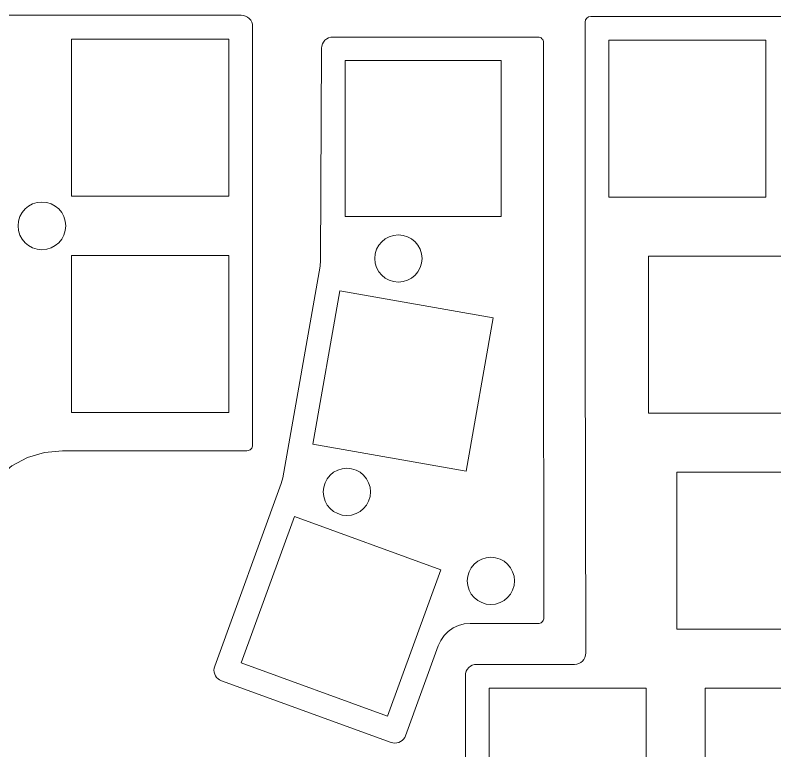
# Model space of a CAD drawing. Header units: millimetres. Extents: x -14 to 204, y 14 to 146.
# Drawn here: x 70.8 to 137.7, y 81.6 to 146.3 of the extents above; entities that cross this region are included whole.
import ezdxf

# ---------------------------------------------------------------- set-up
doc = ezdxf.new("R2010")
doc.units = ezdxf.units.MM
doc.header["$MEASUREMENT"] = 0
doc.layers.add('Layer 1', color=7, linetype='Continuous', lineweight=0)

# ---------------------------------------------------------------- blocks, each defined once
blk = doc.blocks.new('Block_19')
at = {"layer": 'Layer 1', "color": 1, "lineweight": 9, "true_color": 0xff0000}
blk.add_open_spline([(73.188, 125.666), (74.347, 125.666), (75.286, 126.605), (75.286, 127.764), (75.286, 127.764), (75.286, 127.764), (75.286, 127.764), (75.286, 127.764), (75.286, 127.764), (75.286, 127.764), (75.286, 127.764), (75.286, 127.764), (75.286, 127.764), (75.286, 127.764), (75.286, 127.764), (75.286, 127.764), (75.286, 127.764), (75.286, 127.764), (75.286, 127.764), (75.286, 127.764), (75.286, 127.764), (75.286, 127.764), (75.286, 127.764), (75.286, 127.764), (75.286, 127.764), (75.286, 127.764), (75.286, 127.764), (75.286, 127.764), (75.286, 127.764), (75.286, 127.764), (75.286, 127.764), (75.286, 127.764), (75.286, 127.764), (75.286, 127.764), (75.286, 127.764), (75.286, 127.764), (75.286, 127.764), (75.286, 127.764), (75.286, 127.764), (75.286, 127.764), (75.286, 127.764), (75.286, 127.764), (75.286, 127.764), (75.286, 127.764), (75.286, 127.764), (75.286, 127.764), (75.286, 127.764), (75.286, 127.764), (75.286, 127.764), (75.286, 128.923), (74.347, 129.862), (73.188, 129.862), (73.188, 129.862), (73.188, 129.862), (73.188, 129.862), (73.188, 129.862), (73.188, 129.862), (73.188, 129.862), (73.188, 129.862), (73.188, 129.862), (73.188, 129.862), (73.188, 129.862), (73.188, 129.862), (73.188, 129.862), (73.188, 129.862), (73.188, 129.862), (73.188, 129.862), (73.188, 129.862), (73.188, 129.862), (73.188, 129.862), (73.188, 129.862), (73.188, 129.862), (73.188, 129.862), (73.188, 129.862), (73.188, 129.862), (73.188, 129.862), (73.188, 129.862), (73.188, 129.862), (73.188, 129.862), (73.188, 129.862), (73.188, 129.862), (73.188, 129.862), (73.188, 129.862), (73.188, 129.862), (73.188, 129.862), (73.188, 129.862), (73.188, 129.862), (73.188, 129.862), (73.188, 129.862), (73.188, 129.862), (73.188, 129.862), (73.188, 129.862), (73.188, 129.862), (73.188, 129.862), (73.188, 129.862), (73.188, 129.862), (73.188, 129.862), (72.029, 129.862), (71.089, 128.923), (71.089, 127.764), (71.089, 127.764), (71.089, 127.764), (71.089, 127.764), (71.089, 127.764), (71.089, 127.764), (71.089, 127.764), (71.089, 127.764), (71.089, 127.764), (71.089, 127.764), (71.089, 127.764), (71.089, 127.764), (71.089, 127.764), (71.089, 127.764), (71.089, 127.764), (71.089, 127.764), (71.089, 127.764), (71.089, 127.764), (71.089, 127.764), (71.089, 127.764), (71.089, 127.764), (71.089, 127.764), (71.089, 127.764), (71.089, 127.764), (71.089, 127.764), (71.089, 127.764), (71.089, 127.764), (71.089, 127.764), (71.089, 127.764), (71.089, 127.764), (71.089, 127.764), (71.089, 127.764), (71.089, 127.764), (71.089, 127.764), (71.089, 127.764), (71.089, 127.764), (71.089, 127.764), (71.089, 127.764), (71.089, 127.764), (71.089, 127.764), (71.089, 127.764), (71.089, 127.764), (71.089, 127.764), (71.089, 127.764), (71.089, 127.764), (71.089, 127.764), (71.089, 126.605), (72.029, 125.666), (73.188, 125.666), (73.188, 125.666), (73.188, 125.666), (73.188, 125.666), (73.188, 125.666), (73.188, 125.666), (73.188, 125.666), (73.188, 125.666), (73.188, 125.666), (73.188, 125.666), (73.188, 125.666), (73.188, 125.666), (73.188, 125.666), (73.188, 125.666), (73.188, 125.666), (73.188, 125.666), (73.188, 125.666), (73.188, 125.666), (73.188, 125.666), (73.188, 125.666), (73.188, 125.666), (73.188, 125.666), (73.188, 125.666), (73.188, 125.666), (73.188, 125.666), (73.188, 125.666), (73.188, 125.666), (73.188, 125.666), (73.188, 125.666), (73.188, 125.666), (73.188, 125.666), (73.188, 125.666), (73.188, 125.666), (73.188, 125.666), (73.188, 125.666), (73.188, 125.666), (73.188, 125.666), (73.188, 125.666), (73.188, 125.666), (73.188, 125.666), (73.188, 125.666), (73.188, 125.666), (73.188, 125.666), (73.188, 125.666), (73.188, 125.666), (73.188, 125.666), (73.188, 125.666), (73.188, 125.666), (73.188, 125.666), (73.188, 125.666), (73.188, 125.666), (73.188, 125.666), (73.188, 125.666), (73.188, 125.666), (73.188, 125.666), (73.188, 125.666), (73.188, 125.666), (73.188, 125.666), (73.188, 125.666), (73.188, 125.666), (73.188, 125.666), (73.188, 125.666), (73.188, 125.666), (73.188, 125.666), (73.188, 125.666), (73.188, 125.666), (73.188, 125.666), (73.188, 125.666), (73.188, 125.666), (73.188, 125.666), (73.188, 125.666), (73.188, 125.666), (73.188, 125.666), (73.188, 125.666), (73.188, 125.666), (73.188, 125.666), (73.188, 125.666), (73.188, 125.666), (73.188, 125.666), (73.188, 125.666), (73.188, 125.666), (73.188, 125.666), (73.188, 125.666), (73.188, 125.666), (73.188, 125.666), (73.188, 125.666), (73.188, 125.666), (73.188, 125.666), (73.188, 125.666), (73.188, 125.666), (73.188, 125.666), (73.188, 125.666), (73.188, 125.666), (73.188, 125.666), (73.188, 125.666), (73.188, 125.666), (73.188, 125.666)], degree=3, knots=[0, 0, 0, 0, 1, 1, 1, 2, 2, 2, 3, 3, 3, 4, 4, 4, 5, 5, 5, 6, 6, 6, 7, 7, 7, 8, 8, 8, 9, 9, 9, 10, 10, 10, 11, 11, 11, 12, 12, 12, 13, 13, 13, 14, 14, 14, 15, 15, 15, 16, 16, 16, 17, 17, 17, 18, 18, 18, 19, 19, 19, 20, 20, 20, 21, 21, 21, 22, 22, 22, 23, 23, 23, 24, 24, 24, 25, 25, 25, 26, 26, 26, 27, 27, 27, 28, 28, 28, 29, 29, 29, 30, 30, 30, 31, 31, 31, 32, 32, 32, 33, 33, 33, 34, 34, 34, 35, 35, 35, 36, 36, 36, 37, 37, 37, 38, 38, 38, 39, 39, 39, 40, 40, 40, 41, 41, 41, 42, 42, 42, 43, 43, 43, 44, 44, 44, 45, 45, 45, 46, 46, 46, 47, 47, 47, 48, 48, 48, 49, 49, 49, 50, 50, 50, 51, 51, 51, 52, 52, 52, 53, 53, 53, 54, 54, 54, 55, 55, 55, 56, 56, 56, 57, 57, 57, 58, 58, 58, 59, 59, 59, 60, 60, 60, 61, 61, 61, 62, 62, 62, 63, 63, 63, 64, 64, 64, 65, 65, 65, 66, 66, 66, 67, 67, 67, 68, 68, 68, 69, 69, 69, 70, 70, 70, 71, 71, 71, 72, 72, 72, 73, 73, 73, 74, 74, 74, 75, 75, 75, 76, 76, 76, 77, 77, 77, 78, 78, 78, 79, 79, 79, 80, 80, 80, 81, 81, 81, 81], dxfattribs=at)
blk = doc.blocks.new('Block_18')
at = {"layer": 'Layer 1'}
blk.add_blockref('Block_19', (0, 0), dxfattribs=at)
blk = doc.blocks.new('Block_17')
at = {"layer": 'Layer 1'}
blk.add_blockref('Block_18', (0, 0), dxfattribs=at)
blk = doc.blocks.new('Block_16')
at = {"layer": 'Layer 1'}
blk.add_blockref('Block_17', (0, 0), dxfattribs=at)
blk = doc.blocks.new('Block_39')
at = {"layer": 'Layer 1', "color": 1, "lineweight": 9, "true_color": 0xff0000}
blk.add_lwpolyline([(75.786, 144.203), (75.786, 130.362), (89.627, 130.362), (89.627, 144.203), (75.786, 144.203)], dxfattribs=at)
blk = doc.blocks.new('Block_38')
at = {"layer": 'Layer 1'}
blk.add_blockref('Block_39', (0, 0), dxfattribs=at)
blk = doc.blocks.new('Block_37')
at = {"layer": 'Layer 1'}
blk.add_blockref('Block_38', (0, 0), dxfattribs=at)
blk = doc.blocks.new('Block_36')
at = {"layer": 'Layer 1'}
blk.add_blockref('Block_37', (0, 0), dxfattribs=at)
blk = doc.blocks.new('Block_71')
at = {"layer": 'Layer 1', "color": 1, "lineweight": 9, "true_color": 0xff0000}
blk.add_lwpolyline([(75.786, 125.165), (75.786, 111.325), (89.627, 111.325), (89.627, 125.165), (75.786, 125.165)], dxfattribs=at)
blk = doc.blocks.new('Block_70')
at = {"layer": 'Layer 1'}
blk.add_blockref('Block_71', (0, 0), dxfattribs=at)
blk = doc.blocks.new('Block_69')
at = {"layer": 'Layer 1'}
blk.add_blockref('Block_70', (0, 0), dxfattribs=at)
blk = doc.blocks.new('Block_68')
at = {"layer": 'Layer 1'}
blk.add_blockref('Block_69', (0, 0), dxfattribs=at)
blk = doc.blocks.new('Block_204')
at = {"layer": 'Layer 1', "color": 5, "lineweight": 9, "true_color": 0x0000ff}
blk.add_line((-1.464, 146.302), (90.726, 146.302), dxfattribs=at)
blk = doc.blocks.new('Block_203')
at = {"layer": 'Layer 1'}
blk.add_blockref('Block_204', (0, 0), dxfattribs=at)
blk = doc.blocks.new('Block_202')
at = {"layer": 'Layer 1'}
blk.add_blockref('Block_203', (0, 0), dxfattribs=at)
blk = doc.blocks.new('Block_207')
at = {"layer": 'Layer 1', "color": 5, "lineweight": 9, "true_color": 0x0000ff}
blk.add_lwpolyline([(90.726, 146.302), (90.921, 146.282), (91.108, 146.226), (91.282, 146.134), (91.433, 146.009), (91.557, 145.858), (91.649, 145.684), (91.706, 145.497), (91.725, 145.302)], dxfattribs=at)
blk = doc.blocks.new('Block_206')
at = {"layer": 'Layer 1'}
blk.add_blockref('Block_207', (0, 0), dxfattribs=at)
blk = doc.blocks.new('Block_205')
at = {"layer": 'Layer 1'}
blk.add_blockref('Block_206', (0, 0), dxfattribs=at)
blk = doc.blocks.new('Block_210')
at = {"layer": 'Layer 1', "color": 5, "lineweight": 9, "true_color": 0x0000ff}
blk.add_lwpolyline([(91.725, 145.302), (91.725, 127.264), (91.725, 108.477)], dxfattribs=at)
blk = doc.blocks.new('Block_209')
at = {"layer": 'Layer 1'}
blk.add_blockref('Block_210', (0, 0), dxfattribs=at)
blk = doc.blocks.new('Block_208')
at = {"layer": 'Layer 1'}
blk.add_blockref('Block_209', (0, 0), dxfattribs=at)
blk = doc.blocks.new('Block_213')
at = {"layer": 'Layer 1', "color": 5, "lineweight": 9, "true_color": 0x0000ff}
blk.add_lwpolyline([(91.725, 108.477), (91.716, 108.379), (91.687, 108.285), (91.641, 108.199), (91.579, 108.123), (91.503, 108.061), (91.417, 108.015), (91.323, 107.987), (91.226, 107.977)], dxfattribs=at)
blk = doc.blocks.new('Block_212')
at = {"layer": 'Layer 1'}
blk.add_blockref('Block_213', (0, 0), dxfattribs=at)
blk = doc.blocks.new('Block_211')
at = {"layer": 'Layer 1'}
blk.add_blockref('Block_212', (0, 0), dxfattribs=at)
blk = doc.blocks.new('Block_216')
at = {"layer": 'Layer 1', "color": 5, "lineweight": 9, "true_color": 0x0000ff}
blk.add_line((91.226, 107.977), (74.987, 107.977), dxfattribs=at)
blk = doc.blocks.new('Block_215')
at = {"layer": 'Layer 1'}
blk.add_blockref('Block_216', (0, 0), dxfattribs=at)
blk = doc.blocks.new('Block_214')
at = {"layer": 'Layer 1'}
blk.add_blockref('Block_215', (0, 0), dxfattribs=at)
blk = doc.blocks.new('Block_219')
at = {"layer": 'Layer 1', "color": 5, "lineweight": 9, "true_color": 0x0000ff}
blk.add_lwpolyline([(74.987, 107.977), (73.427, 107.823), (71.927, 107.369), (70.545, 106.63), (69.333, 105.636), (68.34, 104.424), (67.6, 103.042), (67.146, 101.542), (66.992, 99.982)], dxfattribs=at)
blk = doc.blocks.new('Block_218')
at = {"layer": 'Layer 1'}
blk.add_blockref('Block_219', (0, 0), dxfattribs=at)
blk = doc.blocks.new('Block_217')
at = {"layer": 'Layer 1'}
blk.add_blockref('Block_218', (0, 0), dxfattribs=at)
blk = doc.blocks.new('Block_132')
at = {"layer": 'Layer 1'}
for name in ['Block_202', 'Block_205', 'Block_208', 'Block_211', 'Block_217', 'Block_214']:
    blk.add_blockref(name, (0, 0), dxfattribs=at)
blk = doc.blocks.new('Block_456')
at = {"layer": 'Layer 1', "color": 5, "lineweight": 9, "true_color": 0x0000ff}
blk.add_line((138.475, 146.197), (121.464, 146.197), dxfattribs=at)
blk = doc.blocks.new('Block_455')
at = {"layer": 'Layer 1'}
blk.add_blockref('Block_456', (0, 0), dxfattribs=at)
blk = doc.blocks.new('Block_454')
at = {"layer": 'Layer 1'}
blk.add_blockref('Block_455', (0, 0), dxfattribs=at)
blk = doc.blocks.new('Block_453')
at = {"layer": 'Layer 1'}
blk.add_blockref('Block_454', (0, 0), dxfattribs=at)
blk = doc.blocks.new('Block_460')
at = {"layer": 'Layer 1', "color": 5, "lineweight": 9, "true_color": 0x0000ff}
blk.add_open_spline([(121.464, 146.197), (121.188, 146.197), (120.965, 145.974), (120.965, 145.698), (120.965, 145.698), (120.965, 145.698), (120.965, 145.698), (120.965, 145.698), (120.965, 145.698), (120.965, 145.698), (120.965, 145.698), (120.965, 145.698), (120.965, 145.698), (120.965, 145.698), (120.965, 145.698), (120.965, 145.698), (120.965, 145.698), (120.965, 145.698), (120.965, 145.698), (120.965, 145.698), (120.965, 145.698), (120.965, 145.698), (120.965, 145.698), (120.965, 145.698), (120.965, 145.698), (120.965, 145.698), (120.965, 145.698), (120.965, 145.698), (120.965, 145.698), (120.965, 145.698), (120.965, 145.698), (120.965, 145.698), (120.965, 145.698), (120.965, 145.698), (120.965, 145.698), (120.965, 145.698), (120.965, 145.698), (120.965, 145.698), (120.965, 145.698), (120.965, 145.698), (120.965, 145.698), (120.965, 145.698), (120.965, 145.698), (120.965, 145.698), (120.965, 145.698), (120.965, 145.698), (120.965, 145.698), (120.965, 145.698), (120.965, 145.698), (120.965, 145.698), (120.965, 145.698), (120.965, 145.698)], degree=3, knots=[0, 0, 0, 0, 1, 1, 1, 2, 2, 2, 3, 3, 3, 4, 4, 4, 5, 5, 5, 6, 6, 6, 7, 7, 7, 8, 8, 8, 9, 9, 9, 10, 10, 10, 11, 11, 11, 12, 12, 12, 13, 13, 13, 14, 14, 14, 15, 15, 15, 16, 16, 16, 17, 17, 17, 17], dxfattribs=at)
blk = doc.blocks.new('Block_459')
at = {"layer": 'Layer 1'}
blk.add_blockref('Block_460', (0, 0), dxfattribs=at)
blk = doc.blocks.new('Block_458')
at = {"layer": 'Layer 1'}
blk.add_blockref('Block_459', (0, 0), dxfattribs=at)
blk = doc.blocks.new('Block_457')
at = {"layer": 'Layer 1'}
blk.add_blockref('Block_458', (0, 0), dxfattribs=at)
blk = doc.blocks.new('Block_464')
at = {"layer": 'Layer 1', "color": 5, "lineweight": 9, "true_color": 0x0000ff}
blk.add_line((120.965, 145.698), (120.965, 117.78), dxfattribs=at)
blk = doc.blocks.new('Block_463')
at = {"layer": 'Layer 1'}
blk.add_blockref('Block_464', (0, 0), dxfattribs=at)
blk = doc.blocks.new('Block_462')
at = {"layer": 'Layer 1'}
blk.add_blockref('Block_463', (0, 0), dxfattribs=at)
blk = doc.blocks.new('Block_461')
at = {"layer": 'Layer 1'}
blk.add_blockref('Block_462', (0, 0), dxfattribs=at)
blk = doc.blocks.new('Block_468')
at = {"layer": 'Layer 1', "color": 5, "lineweight": 9, "true_color": 0x0000ff}
blk.add_line((120.965, 117.778), (121.033, 90.177), dxfattribs=at)
blk = doc.blocks.new('Block_467')
at = {"layer": 'Layer 1'}
blk.add_blockref('Block_468', (0, 0), dxfattribs=at)
blk = doc.blocks.new('Block_466')
at = {"layer": 'Layer 1'}
blk.add_blockref('Block_467', (0, 0), dxfattribs=at)
blk = doc.blocks.new('Block_465')
at = {"layer": 'Layer 1'}
blk.add_blockref('Block_466', (0, 0), dxfattribs=at)
blk = doc.blocks.new('Block_472')
at = {"layer": 'Layer 1', "color": 5, "lineweight": 9, "true_color": 0x0000ff}
blk.add_open_spline([(120.035, 89.176), (120.586, 89.176), (121.033, 89.623), (121.033, 90.175), (121.033, 90.175), (121.033, 90.175), (121.033, 90.175), (121.033, 90.175), (121.033, 90.175), (121.033, 90.175), (121.033, 90.175), (121.033, 90.175), (121.033, 90.175), (121.033, 90.175), (121.033, 90.175), (121.033, 90.175), (121.033, 90.175), (121.033, 90.175), (121.033, 90.175), (121.033, 90.175), (121.033, 90.175), (121.033, 90.175), (121.033, 90.175), (121.033, 90.175), (121.033, 90.175), (121.033, 90.175), (121.033, 90.175), (121.033, 90.175), (121.033, 90.175), (121.033, 90.175), (121.033, 90.175), (121.033, 90.175), (121.033, 90.175), (121.033, 90.175), (121.033, 90.175), (121.033, 90.175), (121.033, 90.175), (121.033, 90.175), (121.033, 90.175), (121.033, 90.175), (121.033, 90.175), (121.033, 90.175), (121.033, 90.175), (121.033, 90.175), (121.033, 90.175), (121.033, 90.175), (121.033, 90.175), (121.033, 90.175), (121.033, 90.175), (121.033, 90.175), (121.033, 90.176), (121.033, 90.177)], degree=3, knots=[0, 0, 0, 0, 1, 1, 1, 2, 2, 2, 3, 3, 3, 4, 4, 4, 5, 5, 5, 6, 6, 6, 7, 7, 7, 8, 8, 8, 9, 9, 9, 10, 10, 10, 11, 11, 11, 12, 12, 12, 13, 13, 13, 14, 14, 14, 15, 15, 15, 16, 16, 16, 17, 17, 17, 17], dxfattribs=at)
blk = doc.blocks.new('Block_471')
at = {"layer": 'Layer 1'}
blk.add_blockref('Block_472', (0, 0), dxfattribs=at)
blk = doc.blocks.new('Block_470')
at = {"layer": 'Layer 1'}
blk.add_blockref('Block_471', (0, 0), dxfattribs=at)
blk = doc.blocks.new('Block_469')
at = {"layer": 'Layer 1'}
blk.add_blockref('Block_470', (0, 0), dxfattribs=at)
blk = doc.blocks.new('Block_476')
at = {"layer": 'Layer 1', "color": 5, "lineweight": 9, "true_color": 0x0000ff}
blk.add_line((120.035, 89.176), (111.436, 89.176), dxfattribs=at)
blk = doc.blocks.new('Block_475')
at = {"layer": 'Layer 1'}
blk.add_blockref('Block_476', (0, 0), dxfattribs=at)
blk = doc.blocks.new('Block_474')
at = {"layer": 'Layer 1'}
blk.add_blockref('Block_475', (0, 0), dxfattribs=at)
blk = doc.blocks.new('Block_473')
at = {"layer": 'Layer 1'}
blk.add_blockref('Block_474', (0, 0), dxfattribs=at)
blk = doc.blocks.new('Block_480')
at = {"layer": 'Layer 1', "color": 5, "lineweight": 9, "true_color": 0x0000ff}
blk.add_open_spline([(111.436, 89.176), (110.886, 89.176), (110.438, 88.73), (110.438, 88.178), (110.438, 88.178), (110.438, 88.178), (110.438, 88.178), (110.438, 88.178), (110.438, 88.178), (110.438, 88.178), (110.438, 88.178), (110.438, 88.178), (110.438, 88.178), (110.438, 88.178), (110.438, 88.178), (110.438, 88.178), (110.438, 88.178), (110.438, 88.178), (110.438, 88.178), (110.438, 88.178), (110.438, 88.178), (110.438, 88.178), (110.438, 88.178), (110.438, 88.178), (110.438, 88.178), (110.438, 88.178), (110.438, 88.178), (110.438, 88.178), (110.438, 88.178), (110.438, 88.178), (110.438, 88.178), (110.438, 88.178), (110.438, 88.178), (110.438, 88.178), (110.438, 88.178), (110.438, 88.178), (110.438, 88.178), (110.438, 88.178), (110.438, 88.178), (110.438, 88.178), (110.438, 88.178), (110.438, 88.178), (110.438, 88.178), (110.438, 88.178), (110.438, 88.178), (110.438, 88.178), (110.438, 88.178), (110.438, 88.178), (110.438, 88.178), (110.438, 88.178), (110.438, 88.178), (110.438, 88.178)], degree=3, knots=[0, 0, 0, 0, 1, 1, 1, 2, 2, 2, 3, 3, 3, 4, 4, 4, 5, 5, 5, 6, 6, 6, 7, 7, 7, 8, 8, 8, 9, 9, 9, 10, 10, 10, 11, 11, 11, 12, 12, 12, 13, 13, 13, 14, 14, 14, 15, 15, 15, 16, 16, 16, 17, 17, 17, 17], dxfattribs=at)
blk = doc.blocks.new('Block_479')
at = {"layer": 'Layer 1'}
blk.add_blockref('Block_480', (0, 0), dxfattribs=at)
blk = doc.blocks.new('Block_478')
at = {"layer": 'Layer 1'}
blk.add_blockref('Block_479', (0, 0), dxfattribs=at)
blk = doc.blocks.new('Block_477')
at = {"layer": 'Layer 1'}
blk.add_blockref('Block_478', (0, 0), dxfattribs=at)
blk = doc.blocks.new('Block_484')
at = {"layer": 'Layer 1', "color": 5, "lineweight": 9, "true_color": 0x0000ff}
blk.add_line((110.438, 88.178), (110.438, 71.166), dxfattribs=at)
blk = doc.blocks.new('Block_483')
at = {"layer": 'Layer 1'}
blk.add_blockref('Block_484', (0, 0), dxfattribs=at)
blk = doc.blocks.new('Block_482')
at = {"layer": 'Layer 1'}
blk.add_blockref('Block_483', (0, 0), dxfattribs=at)
blk = doc.blocks.new('Block_481')
at = {"layer": 'Layer 1'}
blk.add_blockref('Block_482', (0, 0), dxfattribs=at)
blk = doc.blocks.new('Block_336')
at = {"layer": 'Layer 1'}
for name in ['Block_457', 'Block_461', 'Block_453', 'Block_465', 'Block_469', 'Block_477', 'Block_473', 'Block_481']:
    blk.add_blockref(name, (0, 0), dxfattribs=at)
blk = doc.blocks.new('Block_537')
at = {"layer": 'Layer 1', "color": 1, "lineweight": 9, "true_color": 0xff0000}
blk.add_lwpolyline([(126.353, 73.262), (126.353, 87.081), (112.534, 87.081), (112.534, 73.262), (126.353, 73.262)], dxfattribs=at)
blk = doc.blocks.new('Block_536')
at = {"layer": 'Layer 1'}
blk.add_blockref('Block_537', (0, 0), dxfattribs=at)
blk = doc.blocks.new('Block_535')
at = {"layer": 'Layer 1'}
blk.add_blockref('Block_536', (0, 0), dxfattribs=at)
blk = doc.blocks.new('Block_534')
at = {"layer": 'Layer 1'}
blk.add_blockref('Block_535', (0, 0), dxfattribs=at)
blk = doc.blocks.new('Block_561')
at = {"layer": 'Layer 1', "color": 1, "lineweight": 9, "true_color": 0xff0000}
blk.add_lwpolyline([(145.361, 73.262), (145.361, 87.081), (131.542, 87.081), (131.542, 73.262), (145.361, 73.262)], dxfattribs=at)
blk = doc.blocks.new('Block_560')
at = {"layer": 'Layer 1'}
blk.add_blockref('Block_561', (0, 0), dxfattribs=at)
blk = doc.blocks.new('Block_559')
at = {"layer": 'Layer 1'}
blk.add_blockref('Block_560', (0, 0), dxfattribs=at)
blk = doc.blocks.new('Block_558')
at = {"layer": 'Layer 1'}
blk.add_blockref('Block_559', (0, 0), dxfattribs=at)
blk = doc.blocks.new('Block_581')
at = {"layer": 'Layer 1', "color": 1, "lineweight": 9, "true_color": 0xff0000}
blk.add_lwpolyline([(142.866, 92.269), (142.866, 106.089), (129.047, 106.089), (129.047, 92.269), (142.866, 92.269)], dxfattribs=at)
blk = doc.blocks.new('Block_580')
at = {"layer": 'Layer 1'}
blk.add_blockref('Block_581', (0, 0), dxfattribs=at)
blk = doc.blocks.new('Block_579')
at = {"layer": 'Layer 1'}
blk.add_blockref('Block_580', (0, 0), dxfattribs=at)
blk = doc.blocks.new('Block_578')
at = {"layer": 'Layer 1'}
blk.add_blockref('Block_579', (0, 0), dxfattribs=at)
blk = doc.blocks.new('Block_605')
at = {"layer": 'Layer 1', "color": 1, "lineweight": 9, "true_color": 0xff0000}
blk.add_lwpolyline([(126.552, 125.097), (126.552, 111.277), (140.372, 111.277), (140.372, 125.097), (126.552, 125.097)], dxfattribs=at)
blk = doc.blocks.new('Block_604')
at = {"layer": 'Layer 1'}
blk.add_blockref('Block_605', (0, 0), dxfattribs=at)
blk = doc.blocks.new('Block_603')
at = {"layer": 'Layer 1'}
blk.add_blockref('Block_604', (0, 0), dxfattribs=at)
blk = doc.blocks.new('Block_602')
at = {"layer": 'Layer 1'}
blk.add_blockref('Block_603', (0, 0), dxfattribs=at)
blk = doc.blocks.new('Block_649')
at = {"layer": 'Layer 1', "color": 1, "lineweight": 9, "true_color": 0xff0000}
blk.add_lwpolyline([(136.88, 130.285), (136.88, 144.104), (123.061, 144.104), (123.06, 130.285), (136.88, 130.285)], dxfattribs=at)
blk = doc.blocks.new('Block_648')
at = {"layer": 'Layer 1'}
blk.add_blockref('Block_649', (0, 0), dxfattribs=at)
blk = doc.blocks.new('Block_647')
at = {"layer": 'Layer 1'}
blk.add_blockref('Block_648', (0, 0), dxfattribs=at)
blk = doc.blocks.new('Block_646')
at = {"layer": 'Layer 1'}
blk.add_blockref('Block_647', (0, 0), dxfattribs=at)
blk = doc.blocks.new('Block_509')
at = {"layer": 'Layer 1'}
for name in ['Block_646', 'Block_602', 'Block_578', 'Block_534', 'Block_558']:
    blk.add_blockref(name, (0, 0), dxfattribs=at)
blk = doc.blocks.new('Block_653')
at = {"layer": 'Layer 1', "color": 5, "lineweight": 9, "true_color": 0x0000ff}
blk.add_lwpolyline([(117.322, 143.884), (117.313, 143.98), (117.284, 144.073), (117.239, 144.158), (117.178, 144.234), (117.103, 144.295), (117.017, 144.341), (116.924, 144.369), (116.828, 144.379)], dxfattribs=at)
blk = doc.blocks.new('Block_652')
at = {"layer": 'Layer 1'}
blk.add_blockref('Block_653', (0, 0), dxfattribs=at)
blk = doc.blocks.new('Block_651')
at = {"layer": 'Layer 1'}
blk.add_blockref('Block_652', (0, 0), dxfattribs=at)
blk = doc.blocks.new('Block_656')
at = {"layer": 'Layer 1', "color": 5, "lineweight": 9, "true_color": 0x0000ff}
blk.add_line((116.828, 144.379), (98.787, 144.379), dxfattribs=at)
blk = doc.blocks.new('Block_655')
at = {"layer": 'Layer 1'}
blk.add_blockref('Block_656', (0, 0), dxfattribs=at)
blk = doc.blocks.new('Block_654')
at = {"layer": 'Layer 1'}
blk.add_blockref('Block_655', (0, 0), dxfattribs=at)
blk = doc.blocks.new('Block_659')
at = {"layer": 'Layer 1', "color": 5, "lineweight": 9, "true_color": 0x0000ff}
blk.add_lwpolyline([(98.787, 144.379), (98.595, 144.36), (98.41, 144.304), (98.239, 144.213), (98.089, 144.09), (97.966, 143.941), (97.874, 143.771), (97.818, 143.586), (97.798, 143.393)], dxfattribs=at)
blk = doc.blocks.new('Block_658')
at = {"layer": 'Layer 1'}
blk.add_blockref('Block_659', (0, 0), dxfattribs=at)
blk = doc.blocks.new('Block_657')
at = {"layer": 'Layer 1'}
blk.add_blockref('Block_658', (0, 0), dxfattribs=at)
blk = doc.blocks.new('Block_662')
at = {"layer": 'Layer 1', "color": 5, "lineweight": 9, "true_color": 0x0000ff}
blk.add_line((97.798, 143.393), (97.71, 124.712), dxfattribs=at)
blk = doc.blocks.new('Block_661')
at = {"layer": 'Layer 1'}
blk.add_blockref('Block_662', (0, 0), dxfattribs=at)
blk = doc.blocks.new('Block_660')
at = {"layer": 'Layer 1'}
blk.add_blockref('Block_661', (0, 0), dxfattribs=at)
blk = doc.blocks.new('Block_665')
at = {"layer": 'Layer 1', "color": 5, "lineweight": 9, "true_color": 0x0000ff}
blk.add_line((97.71, 124.712), (97.665, 124.209), dxfattribs=at)
blk = doc.blocks.new('Block_664')
at = {"layer": 'Layer 1'}
blk.add_blockref('Block_665', (0, 0), dxfattribs=at)
blk = doc.blocks.new('Block_663')
at = {"layer": 'Layer 1'}
blk.add_blockref('Block_664', (0, 0), dxfattribs=at)
blk = doc.blocks.new('Block_668')
at = {"layer": 'Layer 1', "color": 5, "lineweight": 9, "true_color": 0x0000ff}
blk.add_line((97.665, 124.209), (94.372, 105.577), dxfattribs=at)
blk = doc.blocks.new('Block_667')
at = {"layer": 'Layer 1'}
blk.add_blockref('Block_668', (0, 0), dxfattribs=at)
blk = doc.blocks.new('Block_666')
at = {"layer": 'Layer 1'}
blk.add_blockref('Block_667', (0, 0), dxfattribs=at)
blk = doc.blocks.new('Block_671')
at = {"layer": 'Layer 1', "color": 5, "lineweight": 9, "true_color": 0x0000ff}
blk.add_line((94.372, 105.577), (94.238, 105.078), dxfattribs=at)
blk = doc.blocks.new('Block_670')
at = {"layer": 'Layer 1'}
blk.add_blockref('Block_671', (0, 0), dxfattribs=at)
blk = doc.blocks.new('Block_669')
at = {"layer": 'Layer 1'}
blk.add_blockref('Block_670', (0, 0), dxfattribs=at)
blk = doc.blocks.new('Block_674')
at = {"layer": 'Layer 1', "color": 5, "lineweight": 9, "true_color": 0x0000ff}
blk.add_line((94.238, 105.078), (88.387, 89.001), dxfattribs=at)
blk = doc.blocks.new('Block_673')
at = {"layer": 'Layer 1'}
blk.add_blockref('Block_674', (0, 0), dxfattribs=at)
blk = doc.blocks.new('Block_672')
at = {"layer": 'Layer 1'}
blk.add_blockref('Block_673', (0, 0), dxfattribs=at)
blk = doc.blocks.new('Block_677')
at = {"layer": 'Layer 1', "color": 5, "lineweight": 9, "true_color": 0x0000ff}
blk.add_lwpolyline([(88.387, 89.001), (88.342, 88.835), (88.327, 88.663), (88.342, 88.491), (88.387, 88.324), (88.46, 88.168), (88.559, 88.026), (88.681, 87.905), (88.822, 87.806), (88.978, 87.733)], dxfattribs=at)
blk = doc.blocks.new('Block_676')
at = {"layer": 'Layer 1'}
blk.add_blockref('Block_677', (0, 0), dxfattribs=at)
blk = doc.blocks.new('Block_675')
at = {"layer": 'Layer 1'}
blk.add_blockref('Block_676', (0, 0), dxfattribs=at)
blk = doc.blocks.new('Block_680')
at = {"layer": 'Layer 1', "color": 5, "lineweight": 9, "true_color": 0x0000ff}
blk.add_line((88.978, 87.733), (103.903, 82.301), dxfattribs=at)
blk = doc.blocks.new('Block_679')
at = {"layer": 'Layer 1'}
blk.add_blockref('Block_680', (0, 0), dxfattribs=at)
blk = doc.blocks.new('Block_678')
at = {"layer": 'Layer 1'}
blk.add_blockref('Block_679', (0, 0), dxfattribs=at)
blk = doc.blocks.new('Block_683')
at = {"layer": 'Layer 1', "color": 5, "lineweight": 9, "true_color": 0x0000ff}
blk.add_lwpolyline([(103.903, 82.301), (104.07, 82.256), (104.242, 82.241), (104.414, 82.256), (104.581, 82.301), (104.737, 82.373), (104.878, 82.472), (105, 82.594), (105.1, 82.736), (105.173, 82.892)], dxfattribs=at)
blk = doc.blocks.new('Block_682')
at = {"layer": 'Layer 1'}
blk.add_blockref('Block_683', (0, 0), dxfattribs=at)
blk = doc.blocks.new('Block_681')
at = {"layer": 'Layer 1'}
blk.add_blockref('Block_682', (0, 0), dxfattribs=at)
blk = doc.blocks.new('Block_686')
at = {"layer": 'Layer 1', "color": 5, "lineweight": 9, "true_color": 0x0000ff}
blk.add_line((105.173, 82.892), (108.057, 90.819), dxfattribs=at)
blk = doc.blocks.new('Block_685')
at = {"layer": 'Layer 1'}
blk.add_blockref('Block_686', (0, 0), dxfattribs=at)
blk = doc.blocks.new('Block_684')
at = {"layer": 'Layer 1'}
blk.add_blockref('Block_685', (0, 0), dxfattribs=at)
blk = doc.blocks.new('Block_689')
at = {"layer": 'Layer 1', "color": 5, "lineweight": 9, "true_color": 0x0000ff}
blk.add_lwpolyline([(108.057, 90.819), (108.276, 91.288), (108.573, 91.712), (108.939, 92.078), (109.363, 92.374), (109.832, 92.593), (110.332, 92.727), (110.847, 92.773)], dxfattribs=at)
blk = doc.blocks.new('Block_688')
at = {"layer": 'Layer 1'}
blk.add_blockref('Block_689', (0, 0), dxfattribs=at)
blk = doc.blocks.new('Block_687')
at = {"layer": 'Layer 1'}
blk.add_blockref('Block_688', (0, 0), dxfattribs=at)
blk = doc.blocks.new('Block_692')
at = {"layer": 'Layer 1', "color": 5, "lineweight": 9, "true_color": 0x0000ff}
blk.add_line((110.847, 92.773), (116.852, 92.773), dxfattribs=at)
blk = doc.blocks.new('Block_691')
at = {"layer": 'Layer 1'}
blk.add_blockref('Block_692', (0, 0), dxfattribs=at)
blk = doc.blocks.new('Block_690')
at = {"layer": 'Layer 1'}
blk.add_blockref('Block_691', (0, 0), dxfattribs=at)
blk = doc.blocks.new('Block_695')
at = {"layer": 'Layer 1', "color": 5, "lineweight": 9, "true_color": 0x0000ff}
blk.add_lwpolyline([(116.852, 92.773), (116.938, 92.78), (117.022, 92.802), (117.099, 92.839), (117.17, 92.888), (117.231, 92.949), (117.28, 93.02), (117.317, 93.098), (117.339, 93.182), (117.346, 93.267)], dxfattribs=at)
blk = doc.blocks.new('Block_694')
at = {"layer": 'Layer 1'}
blk.add_blockref('Block_695', (0, 0), dxfattribs=at)
blk = doc.blocks.new('Block_693')
at = {"layer": 'Layer 1'}
blk.add_blockref('Block_694', (0, 0), dxfattribs=at)
blk = doc.blocks.new('Block_698')
at = {"layer": 'Layer 1', "color": 5, "lineweight": 9, "true_color": 0x0000ff}
blk.add_lwpolyline([(117.346, 93.267), (117.322, 121.369), (117.322, 143.884)], dxfattribs=at)
blk = doc.blocks.new('Block_697')
at = {"layer": 'Layer 1'}
blk.add_blockref('Block_698', (0, 0), dxfattribs=at)
blk = doc.blocks.new('Block_696')
at = {"layer": 'Layer 1'}
blk.add_blockref('Block_697', (0, 0), dxfattribs=at)
blk = doc.blocks.new('Block_650')
at = {"layer": 'Layer 1'}
for name in ['Block_657', 'Block_654', 'Block_651', 'Block_696', 'Block_660', 'Block_663', 'Block_666', 'Block_669', 'Block_672', 'Block_693', 'Block_687', 'Block_690', 'Block_684', 'Block_675', 'Block_678', 'Block_681']:
    blk.add_blockref(name, (0, 0), dxfattribs=at)
blk = doc.blocks.new('Block_702')
at = {"layer": 'Layer 1', "color": 1, "lineweight": 9, "true_color": 0xff0000}
blk.add_open_spline([(104.548, 122.815), (103.4, 122.815), (102.47, 123.745), (102.47, 124.892), (102.47, 124.892), (102.47, 124.892), (102.47, 124.892), (102.47, 124.892), (102.47, 124.892), (102.47, 124.892), (102.47, 124.892), (102.47, 124.892), (102.47, 124.892), (102.47, 124.892), (102.47, 124.892), (102.47, 124.892), (102.47, 124.892), (102.47, 124.892), (102.47, 124.892), (102.47, 124.892), (102.47, 124.892), (102.47, 124.892), (102.47, 124.892), (102.47, 124.892), (102.47, 124.892), (102.47, 124.892), (102.47, 124.892), (102.47, 124.892), (102.47, 124.892), (102.47, 124.892), (102.47, 124.892), (102.47, 124.892), (102.47, 124.892), (102.47, 124.892), (102.47, 124.892), (102.47, 124.892), (102.47, 124.892), (102.47, 124.892), (102.47, 124.892), (102.47, 124.892), (102.47, 124.892), (102.47, 124.892), (102.47, 124.892), (102.47, 124.892), (102.47, 124.892), (102.47, 124.892), (102.47, 124.892), (102.47, 124.892), (102.47, 124.892), (102.47, 126.04), (103.4, 126.97), (104.548, 126.97), (104.548, 126.97), (104.548, 126.97), (104.548, 126.97), (104.548, 126.97), (104.548, 126.97), (104.548, 126.97), (104.548, 126.97), (104.548, 126.97), (104.548, 126.97), (104.548, 126.97), (104.548, 126.97), (104.548, 126.97), (104.548, 126.97), (104.548, 126.97), (104.548, 126.97), (104.548, 126.97), (104.548, 126.97), (104.548, 126.97), (104.548, 126.97), (104.548, 126.97), (104.548, 126.97), (104.548, 126.97), (104.548, 126.97), (104.548, 126.97), (104.548, 126.97), (104.548, 126.97), (104.548, 126.97), (104.548, 126.97), (104.548, 126.97), (104.548, 126.97), (104.548, 126.97), (104.548, 126.97), (104.548, 126.97), (104.548, 126.97), (104.548, 126.97), (104.548, 126.97), (104.548, 126.97), (104.548, 126.97), (104.548, 126.97), (104.548, 126.97), (104.548, 126.97), (104.548, 126.97), (104.548, 126.97), (104.548, 126.97), (104.548, 126.97), (105.696, 126.97), (106.626, 126.04), (106.626, 124.892), (106.626, 124.892), (106.626, 124.892), (106.626, 124.892), (106.626, 124.892), (106.626, 124.892), (106.626, 124.892), (106.626, 124.892), (106.626, 124.892), (106.626, 124.892), (106.626, 124.892), (106.626, 124.892), (106.626, 124.892), (106.626, 124.892), (106.626, 124.892), (106.626, 124.892), (106.626, 124.892), (106.626, 124.892), (106.626, 124.892), (106.626, 124.892), (106.626, 124.892), (106.626, 124.892), (106.626, 124.892), (106.626, 124.892), (106.626, 124.892), (106.626, 124.892), (106.626, 124.892), (106.626, 124.892), (106.626, 124.892), (106.626, 124.892), (106.626, 124.892), (106.626, 124.892), (106.626, 124.892), (106.626, 124.892), (106.626, 124.892), (106.626, 124.892), (106.626, 124.892), (106.626, 124.892), (106.626, 124.892), (106.626, 124.892), (106.626, 124.892), (106.626, 124.892), (106.626, 124.892), (106.626, 124.892), (106.626, 124.892), (106.626, 124.892), (106.626, 123.745), (105.696, 122.815), (104.548, 122.815), (104.548, 122.815), (104.548, 122.815), (104.548, 122.815), (104.548, 122.815), (104.548, 122.815), (104.548, 122.815), (104.548, 122.815), (104.548, 122.815), (104.548, 122.815), (104.548, 122.815), (104.548, 122.815), (104.548, 122.815), (104.548, 122.815), (104.548, 122.815), (104.548, 122.815), (104.548, 122.815), (104.548, 122.815), (104.548, 122.815), (104.548, 122.815), (104.548, 122.815), (104.548, 122.815), (104.548, 122.815), (104.548, 122.815), (104.548, 122.815), (104.548, 122.815), (104.548, 122.815), (104.548, 122.815), (104.548, 122.815), (104.548, 122.815), (104.548, 122.815), (104.548, 122.815), (104.548, 122.815), (104.548, 122.815), (104.548, 122.815), (104.548, 122.815), (104.548, 122.815), (104.548, 122.815), (104.548, 122.815), (104.548, 122.815), (104.548, 122.815), (104.548, 122.815), (104.548, 122.815), (104.548, 122.815), (104.548, 122.815), (104.548, 122.815), (104.548, 122.815), (104.548, 122.815), (104.548, 122.815), (104.548, 122.815), (104.548, 122.815), (104.548, 122.815), (104.548, 122.815), (104.548, 122.815), (104.548, 122.815), (104.548, 122.815), (104.548, 122.815), (104.548, 122.815), (104.548, 122.815), (104.548, 122.815), (104.548, 122.815), (104.548, 122.815), (104.548, 122.815), (104.548, 122.815), (104.548, 122.815), (104.548, 122.815), (104.548, 122.815), (104.548, 122.815), (104.548, 122.815), (104.548, 122.815), (104.548, 122.815), (104.548, 122.815), (104.548, 122.815), (104.548, 122.815), (104.548, 122.815), (104.548, 122.815), (104.548, 122.815), (104.548, 122.815), (104.548, 122.815), (104.548, 122.815), (104.548, 122.815), (104.548, 122.815), (104.548, 122.815), (104.548, 122.815), (104.548, 122.815), (104.548, 122.815), (104.548, 122.815), (104.548, 122.815), (104.548, 122.815), (104.548, 122.815), (104.548, 122.815), (104.548, 122.815), (104.548, 122.815), (104.548, 122.815), (104.548, 122.815), (104.548, 122.815), (104.548, 122.815)], degree=3, knots=[0, 0, 0, 0, 1, 1, 1, 2, 2, 2, 3, 3, 3, 4, 4, 4, 5, 5, 5, 6, 6, 6, 7, 7, 7, 8, 8, 8, 9, 9, 9, 10, 10, 10, 11, 11, 11, 12, 12, 12, 13, 13, 13, 14, 14, 14, 15, 15, 15, 16, 16, 16, 17, 17, 17, 18, 18, 18, 19, 19, 19, 20, 20, 20, 21, 21, 21, 22, 22, 22, 23, 23, 23, 24, 24, 24, 25, 25, 25, 26, 26, 26, 27, 27, 27, 28, 28, 28, 29, 29, 29, 30, 30, 30, 31, 31, 31, 32, 32, 32, 33, 33, 33, 34, 34, 34, 35, 35, 35, 36, 36, 36, 37, 37, 37, 38, 38, 38, 39, 39, 39, 40, 40, 40, 41, 41, 41, 42, 42, 42, 43, 43, 43, 44, 44, 44, 45, 45, 45, 46, 46, 46, 47, 47, 47, 48, 48, 48, 49, 49, 49, 50, 50, 50, 51, 51, 51, 52, 52, 52, 53, 53, 53, 54, 54, 54, 55, 55, 55, 56, 56, 56, 57, 57, 57, 58, 58, 58, 59, 59, 59, 60, 60, 60, 61, 61, 61, 62, 62, 62, 63, 63, 63, 64, 64, 64, 65, 65, 65, 66, 66, 66, 67, 67, 67, 68, 68, 68, 69, 69, 69, 70, 70, 70, 71, 71, 71, 72, 72, 72, 73, 73, 73, 74, 74, 74, 75, 75, 75, 76, 76, 76, 77, 77, 77, 78, 78, 78, 79, 79, 79, 80, 80, 80, 81, 81, 81, 81], dxfattribs=at)
blk = doc.blocks.new('Block_701')
at = {"layer": 'Layer 1'}
blk.add_blockref('Block_702', (0, 0), dxfattribs=at)
blk = doc.blocks.new('Block_700')
at = {"layer": 'Layer 1'}
blk.add_blockref('Block_701', (0, 0), dxfattribs=at)
blk = doc.blocks.new('Block_705')
at = {"layer": 'Layer 1', "color": 1, "lineweight": 9, "true_color": 0xff0000}
blk.add_open_spline([(100.016, 102.274), (98.868, 102.274), (97.938, 103.204), (97.938, 104.352), (97.938, 104.352), (97.938, 104.352), (97.938, 104.352), (97.938, 104.352), (97.938, 104.352), (97.938, 104.352), (97.938, 104.352), (97.938, 104.352), (97.938, 104.352), (97.938, 104.352), (97.938, 104.352), (97.938, 104.352), (97.938, 104.352), (97.938, 104.352), (97.938, 104.352), (97.938, 104.352), (97.938, 104.352), (97.938, 104.352), (97.938, 104.352), (97.938, 104.352), (97.938, 104.352), (97.938, 104.352), (97.938, 104.352), (97.938, 104.352), (97.938, 104.352), (97.938, 104.352), (97.938, 104.352), (97.938, 104.352), (97.938, 104.352), (97.938, 104.352), (97.938, 104.352), (97.938, 104.352), (97.938, 104.352), (97.938, 104.352), (97.938, 104.352), (97.938, 104.352), (97.938, 104.352), (97.938, 104.352), (97.938, 104.352), (97.938, 104.352), (97.938, 104.352), (97.938, 104.352), (97.938, 104.352), (97.938, 104.352), (97.938, 104.352), (97.938, 105.5), (98.868, 106.431), (100.016, 106.431), (100.016, 106.431), (100.016, 106.431), (100.016, 106.431), (100.016, 106.431), (100.016, 106.431), (100.016, 106.431), (100.016, 106.431), (100.016, 106.431), (100.016, 106.431), (100.016, 106.431), (100.016, 106.431), (100.016, 106.431), (100.016, 106.431), (100.016, 106.431), (100.016, 106.431), (100.016, 106.431), (100.016, 106.431), (100.016, 106.431), (100.016, 106.431), (100.016, 106.431), (100.016, 106.431), (100.016, 106.431), (100.016, 106.431), (100.016, 106.431), (100.016, 106.431), (100.016, 106.431), (100.016, 106.431), (100.016, 106.431), (100.016, 106.431), (100.016, 106.431), (100.016, 106.431), (100.016, 106.431), (100.016, 106.431), (100.016, 106.431), (100.016, 106.431), (100.016, 106.431), (100.016, 106.431), (100.016, 106.431), (100.016, 106.431), (100.016, 106.431), (100.016, 106.431), (100.016, 106.431), (100.016, 106.431), (100.016, 106.431), (100.016, 106.431), (101.164, 106.431), (102.094, 105.5), (102.094, 104.352), (102.094, 104.352), (102.094, 104.352), (102.094, 104.352), (102.094, 104.352), (102.094, 104.352), (102.094, 104.352), (102.094, 104.352), (102.094, 104.352), (102.094, 104.352), (102.094, 104.352), (102.094, 104.352), (102.094, 104.352), (102.094, 104.352), (102.094, 104.352), (102.094, 104.352), (102.094, 104.352), (102.094, 104.352), (102.094, 104.352), (102.094, 104.352), (102.094, 104.352), (102.094, 104.352), (102.094, 104.352), (102.094, 104.352), (102.094, 104.352), (102.094, 104.352), (102.094, 104.352), (102.094, 104.352), (102.094, 104.352), (102.094, 104.352), (102.094, 104.352), (102.094, 104.352), (102.094, 104.352), (102.094, 104.352), (102.094, 104.352), (102.094, 104.352), (102.094, 104.352), (102.094, 104.352), (102.094, 104.352), (102.094, 104.352), (102.094, 104.352), (102.094, 104.352), (102.094, 104.352), (102.094, 104.352), (102.094, 104.352), (102.094, 104.352), (102.094, 103.204), (101.164, 102.274), (100.016, 102.274), (100.016, 102.274), (100.016, 102.274), (100.016, 102.274), (100.016, 102.274), (100.016, 102.274), (100.016, 102.274), (100.016, 102.274), (100.016, 102.274), (100.016, 102.274), (100.016, 102.274), (100.016, 102.274), (100.016, 102.274), (100.016, 102.274), (100.016, 102.274), (100.016, 102.274), (100.016, 102.274), (100.016, 102.274), (100.016, 102.274), (100.016, 102.274), (100.016, 102.274), (100.016, 102.274), (100.016, 102.274), (100.016, 102.274), (100.016, 102.274), (100.016, 102.274), (100.016, 102.274), (100.016, 102.274), (100.016, 102.274), (100.016, 102.274), (100.016, 102.274), (100.016, 102.274), (100.016, 102.274), (100.016, 102.274), (100.016, 102.274), (100.016, 102.274), (100.016, 102.274), (100.016, 102.274), (100.016, 102.274), (100.016, 102.274), (100.016, 102.274), (100.016, 102.274), (100.016, 102.274), (100.016, 102.274), (100.016, 102.274), (100.016, 102.274), (100.016, 102.274), (100.016, 102.274), (100.016, 102.274), (100.016, 102.274), (100.016, 102.274), (100.016, 102.274), (100.016, 102.274), (100.016, 102.274), (100.016, 102.274), (100.016, 102.274), (100.016, 102.274), (100.016, 102.274), (100.016, 102.274), (100.016, 102.274), (100.016, 102.274), (100.016, 102.274), (100.016, 102.274), (100.016, 102.274), (100.016, 102.274), (100.016, 102.274), (100.016, 102.274), (100.016, 102.274), (100.016, 102.274), (100.016, 102.274), (100.016, 102.274), (100.016, 102.274), (100.016, 102.274), (100.016, 102.274), (100.016, 102.274), (100.016, 102.274), (100.016, 102.274), (100.016, 102.274), (100.016, 102.274), (100.016, 102.274), (100.016, 102.274), (100.016, 102.274), (100.016, 102.274), (100.016, 102.274), (100.016, 102.274), (100.016, 102.274), (100.016, 102.274), (100.016, 102.274), (100.016, 102.274), (100.016, 102.274), (100.016, 102.274), (100.016, 102.274), (100.016, 102.274), (100.016, 102.274), (100.016, 102.274), (100.016, 102.274), (100.016, 102.274)], degree=3, knots=[0, 0, 0, 0, 1, 1, 1, 2, 2, 2, 3, 3, 3, 4, 4, 4, 5, 5, 5, 6, 6, 6, 7, 7, 7, 8, 8, 8, 9, 9, 9, 10, 10, 10, 11, 11, 11, 12, 12, 12, 13, 13, 13, 14, 14, 14, 15, 15, 15, 16, 16, 16, 17, 17, 17, 18, 18, 18, 19, 19, 19, 20, 20, 20, 21, 21, 21, 22, 22, 22, 23, 23, 23, 24, 24, 24, 25, 25, 25, 26, 26, 26, 27, 27, 27, 28, 28, 28, 29, 29, 29, 30, 30, 30, 31, 31, 31, 32, 32, 32, 33, 33, 33, 34, 34, 34, 35, 35, 35, 36, 36, 36, 37, 37, 37, 38, 38, 38, 39, 39, 39, 40, 40, 40, 41, 41, 41, 42, 42, 42, 43, 43, 43, 44, 44, 44, 45, 45, 45, 46, 46, 46, 47, 47, 47, 48, 48, 48, 49, 49, 49, 50, 50, 50, 51, 51, 51, 52, 52, 52, 53, 53, 53, 54, 54, 54, 55, 55, 55, 56, 56, 56, 57, 57, 57, 58, 58, 58, 59, 59, 59, 60, 60, 60, 61, 61, 61, 62, 62, 62, 63, 63, 63, 64, 64, 64, 65, 65, 65, 66, 66, 66, 67, 67, 67, 68, 68, 68, 69, 69, 69, 70, 70, 70, 71, 71, 71, 72, 72, 72, 73, 73, 73, 74, 74, 74, 75, 75, 75, 76, 76, 76, 77, 77, 77, 78, 78, 78, 79, 79, 79, 80, 80, 80, 81, 81, 81, 81], dxfattribs=at)
blk = doc.blocks.new('Block_704')
at = {"layer": 'Layer 1'}
blk.add_blockref('Block_705', (0, 0), dxfattribs=at)
blk = doc.blocks.new('Block_703')
at = {"layer": 'Layer 1'}
blk.add_blockref('Block_704', (0, 0), dxfattribs=at)
blk = doc.blocks.new('Block_708')
at = {"layer": 'Layer 1', "color": 1, "lineweight": 9, "true_color": 0xff0000}
blk.add_open_spline([(112.685, 94.442), (111.538, 94.442), (110.607, 95.372), (110.607, 96.52), (110.607, 96.52), (110.607, 96.52), (110.607, 96.52), (110.607, 96.52), (110.607, 96.52), (110.607, 96.52), (110.607, 96.52), (110.607, 96.52), (110.607, 96.52), (110.607, 96.52), (110.607, 96.52), (110.607, 96.52), (110.607, 96.52), (110.607, 96.52), (110.607, 96.52), (110.607, 96.52), (110.607, 96.52), (110.607, 96.52), (110.607, 96.52), (110.607, 96.52), (110.607, 96.52), (110.607, 96.52), (110.607, 96.52), (110.607, 96.52), (110.607, 96.52), (110.607, 96.52), (110.607, 96.52), (110.607, 96.52), (110.607, 96.52), (110.607, 96.52), (110.607, 96.52), (110.607, 96.52), (110.607, 96.52), (110.607, 96.52), (110.607, 96.52), (110.607, 96.52), (110.607, 96.52), (110.607, 96.52), (110.607, 96.52), (110.607, 96.52), (110.607, 96.52), (110.607, 96.52), (110.607, 96.52), (110.607, 96.52), (110.607, 96.52), (110.607, 97.668), (111.538, 98.599), (112.685, 98.599), (112.685, 98.599), (112.685, 98.599), (112.685, 98.599), (112.685, 98.599), (112.685, 98.599), (112.685, 98.599), (112.685, 98.599), (112.685, 98.599), (112.685, 98.599), (112.685, 98.599), (112.685, 98.599), (112.685, 98.599), (112.685, 98.599), (112.685, 98.599), (112.685, 98.599), (112.685, 98.599), (112.685, 98.599), (112.685, 98.599), (112.685, 98.599), (112.685, 98.599), (112.685, 98.599), (112.685, 98.599), (112.685, 98.599), (112.685, 98.599), (112.685, 98.599), (112.685, 98.599), (112.685, 98.599), (112.685, 98.599), (112.685, 98.599), (112.685, 98.599), (112.685, 98.599), (112.685, 98.599), (112.685, 98.599), (112.685, 98.599), (112.685, 98.599), (112.685, 98.599), (112.685, 98.599), (112.685, 98.599), (112.685, 98.599), (112.685, 98.599), (112.685, 98.599), (112.685, 98.599), (112.685, 98.599), (112.685, 98.599), (112.685, 98.599), (113.833, 98.599), (114.763, 97.668), (114.763, 96.52), (114.763, 96.52), (114.763, 96.52), (114.763, 96.52), (114.763, 96.52), (114.763, 96.52), (114.763, 96.52), (114.763, 96.52), (114.763, 96.52), (114.763, 96.52), (114.763, 96.52), (114.763, 96.52), (114.763, 96.52), (114.763, 96.52), (114.763, 96.52), (114.763, 96.52), (114.763, 96.52), (114.763, 96.52), (114.763, 96.52), (114.763, 96.52), (114.763, 96.52), (114.763, 96.52), (114.763, 96.52), (114.763, 96.52), (114.763, 96.52), (114.763, 96.52), (114.763, 96.52), (114.763, 96.52), (114.763, 96.52), (114.763, 96.52), (114.763, 96.52), (114.763, 96.52), (114.763, 96.52), (114.763, 96.52), (114.763, 96.52), (114.763, 96.52), (114.763, 96.52), (114.763, 96.52), (114.763, 96.52), (114.763, 96.52), (114.763, 96.52), (114.763, 96.52), (114.763, 96.52), (114.763, 96.52), (114.763, 96.52), (114.763, 96.52), (114.763, 95.372), (113.833, 94.442), (112.685, 94.442), (112.685, 94.442), (112.685, 94.442), (112.685, 94.442), (112.685, 94.442), (112.685, 94.442), (112.685, 94.442), (112.685, 94.442), (112.685, 94.442), (112.685, 94.442), (112.685, 94.442), (112.685, 94.442), (112.685, 94.442), (112.685, 94.442), (112.685, 94.442), (112.685, 94.442), (112.685, 94.442), (112.685, 94.442), (112.685, 94.442), (112.685, 94.442), (112.685, 94.442), (112.685, 94.442), (112.685, 94.442), (112.685, 94.442), (112.685, 94.442), (112.685, 94.442), (112.685, 94.442), (112.685, 94.442), (112.685, 94.442), (112.685, 94.442), (112.685, 94.442), (112.685, 94.442), (112.685, 94.442), (112.685, 94.442), (112.685, 94.442), (112.685, 94.442), (112.685, 94.442), (112.685, 94.442), (112.685, 94.442), (112.685, 94.442), (112.685, 94.442), (112.685, 94.442), (112.685, 94.442), (112.685, 94.442), (112.685, 94.442), (112.685, 94.442), (112.685, 94.442), (112.685, 94.442), (112.685, 94.442), (112.685, 94.442), (112.685, 94.442), (112.685, 94.442), (112.685, 94.442), (112.685, 94.442), (112.685, 94.442), (112.685, 94.442), (112.685, 94.442), (112.685, 94.442), (112.685, 94.442), (112.685, 94.442), (112.685, 94.442), (112.685, 94.442), (112.685, 94.442), (112.685, 94.442), (112.685, 94.442), (112.685, 94.442), (112.685, 94.442), (112.685, 94.442), (112.685, 94.442), (112.685, 94.442), (112.685, 94.442), (112.685, 94.442), (112.685, 94.442), (112.685, 94.442), (112.685, 94.442), (112.685, 94.442), (112.685, 94.442), (112.685, 94.442), (112.685, 94.442), (112.685, 94.442), (112.685, 94.442), (112.685, 94.442), (112.685, 94.442), (112.685, 94.442), (112.685, 94.442), (112.685, 94.442), (112.685, 94.442), (112.685, 94.442), (112.685, 94.442), (112.685, 94.442), (112.685, 94.442), (112.685, 94.442), (112.685, 94.442), (112.685, 94.442), (112.685, 94.442), (112.685, 94.442), (112.685, 94.442)], degree=3, knots=[0, 0, 0, 0, 1, 1, 1, 2, 2, 2, 3, 3, 3, 4, 4, 4, 5, 5, 5, 6, 6, 6, 7, 7, 7, 8, 8, 8, 9, 9, 9, 10, 10, 10, 11, 11, 11, 12, 12, 12, 13, 13, 13, 14, 14, 14, 15, 15, 15, 16, 16, 16, 17, 17, 17, 18, 18, 18, 19, 19, 19, 20, 20, 20, 21, 21, 21, 22, 22, 22, 23, 23, 23, 24, 24, 24, 25, 25, 25, 26, 26, 26, 27, 27, 27, 28, 28, 28, 29, 29, 29, 30, 30, 30, 31, 31, 31, 32, 32, 32, 33, 33, 33, 34, 34, 34, 35, 35, 35, 36, 36, 36, 37, 37, 37, 38, 38, 38, 39, 39, 39, 40, 40, 40, 41, 41, 41, 42, 42, 42, 43, 43, 43, 44, 44, 44, 45, 45, 45, 46, 46, 46, 47, 47, 47, 48, 48, 48, 49, 49, 49, 50, 50, 50, 51, 51, 51, 52, 52, 52, 53, 53, 53, 54, 54, 54, 55, 55, 55, 56, 56, 56, 57, 57, 57, 58, 58, 58, 59, 59, 59, 60, 60, 60, 61, 61, 61, 62, 62, 62, 63, 63, 63, 64, 64, 64, 65, 65, 65, 66, 66, 66, 67, 67, 67, 68, 68, 68, 69, 69, 69, 70, 70, 70, 71, 71, 71, 72, 72, 72, 73, 73, 73, 74, 74, 74, 75, 75, 75, 76, 76, 76, 77, 77, 77, 78, 78, 78, 79, 79, 79, 80, 80, 80, 81, 81, 81, 81], dxfattribs=at)
blk = doc.blocks.new('Block_707')
at = {"layer": 'Layer 1'}
blk.add_blockref('Block_708', (0, 0), dxfattribs=at)
blk = doc.blocks.new('Block_706')
at = {"layer": 'Layer 1'}
blk.add_blockref('Block_707', (0, 0), dxfattribs=at)
blk = doc.blocks.new('Block_711')
at = {"layer": 'Layer 1', "color": 1, "lineweight": 9, "true_color": 0xff0000}
blk.add_lwpolyline([(113.587, 142.301), (113.587, 128.594), (99.88, 128.594), (99.88, 142.301), (113.587, 142.301)], dxfattribs=at)
blk = doc.blocks.new('Block_710')
at = {"layer": 'Layer 1'}
blk.add_blockref('Block_711', (0, 0), dxfattribs=at)
blk = doc.blocks.new('Block_709')
at = {"layer": 'Layer 1'}
blk.add_blockref('Block_710', (0, 0), dxfattribs=at)
blk = doc.blocks.new('Block_714')
at = {"layer": 'Layer 1', "color": 1, "lineweight": 9, "true_color": 0xff0000}
blk.add_lwpolyline([(108.279, 97.505), (103.592, 84.626), (90.712, 89.313), (95.4, 102.193), (108.279, 97.505)], dxfattribs=at)
blk = doc.blocks.new('Block_713')
at = {"layer": 'Layer 1'}
blk.add_blockref('Block_714', (0, 0), dxfattribs=at)
blk = doc.blocks.new('Block_712')
at = {"layer": 'Layer 1'}
blk.add_blockref('Block_713', (0, 0), dxfattribs=at)
blk = doc.blocks.new('Block_717')
at = {"layer": 'Layer 1', "color": 1, "lineweight": 9, "true_color": 0xff0000}
blk.add_lwpolyline([(112.893, 119.671), (110.513, 106.173), (97.015, 108.553), (99.394, 122.051), (112.893, 119.671)], dxfattribs=at)
blk = doc.blocks.new('Block_716')
at = {"layer": 'Layer 1'}
blk.add_blockref('Block_717', (0, 0), dxfattribs=at)
blk = doc.blocks.new('Block_715')
at = {"layer": 'Layer 1'}
blk.add_blockref('Block_716', (0, 0), dxfattribs=at)
blk = doc.blocks.new('Block_699')
at = {"layer": 'Layer 1'}
for name in ['Block_709', 'Block_700', 'Block_715', 'Block_703', 'Block_712', 'Block_706']:
    blk.add_blockref(name, (0, 0), dxfattribs=at)

msp = doc.modelspace()

# ---------------------------------------------------------------- block references
at = {"layer": 'Layer 1'}
for name in ['Block_132', 'Block_336', 'Block_650', 'Block_36', 'Block_509', 'Block_699', 'Block_16', 'Block_68']:
    msp.add_blockref(name, (0, 0), dxfattribs=at)

doc.saveas('drawing.dxf')
